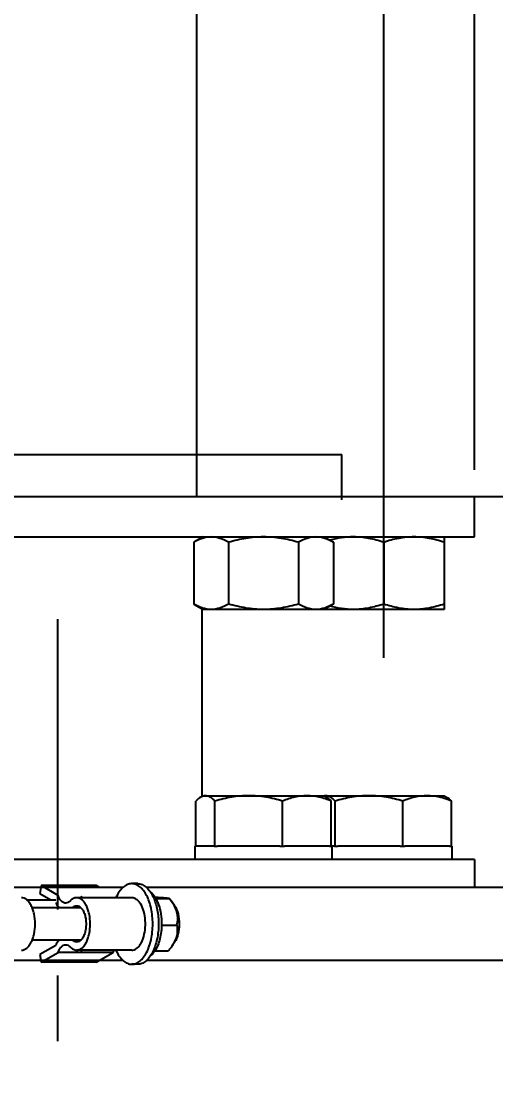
# Model space of a CAD drawing. Header units: millimetres. Extents: x 0 to 7169, y -1866 to 3918.
# Drawn here: x 4428.4 to 4546, y -316.7 to -50 of the extents above; entities that cross this region are included whole.
import ezdxf

# ---------------------------------------------------------------- set-up
doc = ezdxf.new("R2010")
doc.units = ezdxf.units.MM
doc.header["$LTSCALE"] = 217.8
doc.header["$PDMODE"] = 3
doc.header["$PDSIZE"] = 8
doc.linetypes.add('CENTER', pattern=[0.6, 0.375, -0.075, 0.075, -0.075])
doc.layers.get('0').update_dxf_attribs({"linetype": 'CONTINUOUS'})
doc.layers.get('Defpoints').update_dxf_attribs({"linetype": 'CONTINUOUS'})
doc.layers.add('00_BUW_DATUM', color=7, linetype='CONTINUOUS')
doc.layers.add('02___PRT_ALL_AXES', color=7, linetype='CONTINUOUS')
doc.styles.get("Standard").update_dxf_attribs({"font": 'calibri.ttf'})
doc.dimstyles.new('DIMSTYLE_2', dxfattribs={"dimtxt": 33.333333, "dimasz": 23.333333, "dimexe": 1.5, "dimexo": 1, "dimgap": 1.25, "dimtad": 1, "dimdsep": 46, "dimtxsty": 'Standard', "dimblk": '_FILLED', "dimblk1": '_FILLED', "dimblk2": '_FILLED', "dimcen": 0.09, "dimazin": 2, "dimtp": 0.01, "dimtm": 0.01, "dimtfac": 1, "dimtofl": 0, "dimtmove": 0, "dimatfit": 3, "dimldrblk": '_FILLED', "dimfxl": 1, "dimtolj": 1, "dimarcsym": 0})
doc.dimstyles.new('DIMSTYLE_3', dxfattribs={"dimtxt": 33.333333, "dimasz": 23.333333, "dimexe": 1.5, "dimexo": 1, "dimgap": 1.25, "dimtad": 1, "dimdec": 0, "dimdsep": 46, "dimtxsty": 'Standard', "dimblk": '_FILLED', "dimblk1": '_FILLED', "dimblk2": '_FILLED', "dimcen": 0.09, "dimazin": 2, "dimtp": 0.01, "dimtm": 0.01, "dimtfac": 1, "dimtdec": 0, "dimtofl": 0, "dimtmove": 0, "dimatfit": 3, "dimldrblk": '_FILLED', "dimfxl": 1, "dimtolj": 1, "dimarcsym": 0})

# ---------------------------------------------------------------- blocks, each defined once
blk = doc.blocks.new('_FILLED')
at = {"color": 0, "linetype": 'ByBlock'}
blk.add_solid([(0, 0), (-1, 0.214), (-1, -0.214)], dxfattribs=at)
blk = doc.blocks.new('*D309')
at = {"color": 0, "linetype": 'Continuous', "lineweight": -2}
for p, q in [((4297.96, -167.85), (4645.58, -167.85)), ((4644.08, -191.19), (4644.08, -245.65)), ((4644.07, -268.98), (4642.58, -268.98))]:
    blk.add_line(p, q, dxfattribs=at)
at = {"layer": 'Defpoints', "color": 0}
for p in [(4296.96, -167.85), (4644.08, -268.98), (4645.07, -268.98)]:
    blk.add_point(p, dxfattribs=at)
at = {"color": 0, "linetype": 'ByBlock', "lineweight": -2, "xscale": 23.3333333333, "yscale": 23.3333333333, "zscale": 23.3333333333}
for p, rotation in [((4644.08, -167.85), 90), ((4644.08, -268.98), 270)]:
    blk.add_blockref('_FILLED', p, dxfattribs=dict(at, rotation=rotation))
at = {"color": 0, "insert": (4598.39, -255.16), "char_height": 33.3333, "attachment_point": 1, "rotation": 90, "line_spacing_factor": 0.9}
blk.add_mtext('\\A1;\\A1;100', dxfattribs=at)
blk = doc.blocks.new('*D313')
at = {"color": 0, "linetype": 'Continuous', "lineweight": -2}
for p, q in [((4291.1, -167.85), (4792.54, -167.85)), ((4791.04, -191.19), (4791.04, -1344.52)), ((4578.78, -1367.85), (4792.54, -1367.85))]:
    blk.add_line(p, q, dxfattribs=at)
at = {"layer": 'Defpoints', "color": 0}
for p in [(4290.1, -167.85), (4577.78, -1367.85), (4791.04, -1367.85)]:
    blk.add_point(p, dxfattribs=at)
at = {"color": 0, "linetype": 'ByBlock', "lineweight": -2, "xscale": 23.3333333333, "yscale": 23.3333333333, "zscale": 23.3333333333}
for p, rotation in [((4791.04, -167.85), 90), ((4791.04, -1367.85), 270)]:
    blk.add_blockref('_FILLED', p, dxfattribs=dict(at, rotation=rotation))
at = {"color": 0, "insert": (4745.35, -847.12), "char_height": 33.3333, "attachment_point": 1, "rotation": 90, "line_spacing_factor": 0.9}
blk.add_mtext('\\A1;1200{\\A1; }', dxfattribs=at)
blk = doc.blocks.new('*D315')
at = {"color": 0, "linetype": 'Continuous', "lineweight": -2}
for p, q in [((4073.28, -172.53), (4073.28, 236.91)), ((4494.95, 235.41), (4096.62, 235.41)), ((4518.28, -171.19), (4518.28, 236.91))]:
    blk.add_line(p, q, dxfattribs=at)
at = {"layer": 'Defpoints', "color": 0}
for p in [(4073.28, 235.41), (4518.28, -172.19), (4073.28, -173.53)]:
    blk.add_point(p, dxfattribs=at)
at = {"color": 0, "linetype": 'ByBlock', "lineweight": -2, "xscale": 23.3333333333, "yscale": 23.3333333333, "zscale": 23.3333333333, "rotation": 180}
blk.add_blockref('_FILLED', (4073.28, 235.41), dxfattribs=at)
at = {"color": 0, "linetype": 'ByBlock', "lineweight": -2, "xscale": 23.3333333333, "yscale": 23.3333333333, "zscale": 23.3333333333}
blk.add_blockref('_FILLED', (4518.28, 235.41), dxfattribs=at)
at = {"color": 0, "insert": (4313.63, 281.11), "char_height": 33.333, "attachment_point": 2, "line_spacing_factor": 0.9}
blk.add_mtext('\\A1;%%c445', dxfattribs=at)
blk = doc.blocks.new('*D316')
at = {"color": 0, "linetype": 'Continuous', "lineweight": -2}
for p, q in [((4050.78, -161.19), (4050.78, 325.83)), ((4540.78, -161.19), (4540.78, 325.83)), ((4517.45, 324.33), (4074.12, 324.33))]:
    blk.add_line(p, q, dxfattribs=at)
at = {"layer": 'Defpoints', "color": 0}
for p in [(4050.78, 324.33), (4050.78, -162.19), (4540.78, -162.19)]:
    blk.add_point(p, dxfattribs=at)
at = {"color": 0, "linetype": 'ByBlock', "lineweight": -2, "xscale": 23.3333333333, "yscale": 23.3333333333, "zscale": 23.3333333333, "rotation": 180}
blk.add_blockref('_FILLED', (4050.78, 324.33), dxfattribs=at)
at = {"color": 0, "linetype": 'ByBlock', "lineweight": -2, "xscale": 23.3333333333, "yscale": 23.3333333333, "zscale": 23.3333333333}
blk.add_blockref('_FILLED', (4540.78, 324.33), dxfattribs=at)
at = {"color": 0, "insert": (4308.72, 370.02), "char_height": 33.333, "attachment_point": 2, "line_spacing_factor": 0.9}
blk.add_mtext('\\A1;%%c490', dxfattribs=at)

msp = doc.modelspace()

# ---------------------------------------------------------------- linework, layer by layer
at = {"color": 0, "linetype": 'Continuous'}
for p, q in [((4471.923, -167.855), (4471.923, 136.992)), ((4085.419, -157.432), (4507.919, -157.432)), ((4507.919, -168.625), (4507.919, -157.432)), ((4517.807, -167.855), (4706.912, -167.855)), ((4476.228, -254.555), (4477.089, -254.555)), ((4492.554, -254.555), (4493.68, -254.555)), ((4504.802, -254.555), (4505.273, -254.555)), ((4506.037, -254.555), (4506.899, -254.555)), ((4522.363, -254.555), (4523.489, -254.555)), ((4534.611, -254.555), (4535.082, -254.555)), ((4457.258, -263.855), (4455.804, -263.855)), ((4433.311, -264.345), (4433.015, -266.265)), ((4433.015, -266.265), (4435.735, -267.855)), ((4437.524, -266.808), (4433.311, -264.345)), ((4446.995, -264.345), (4433.311, -264.345)), ((4447.779, -264.804), (4446.995, -264.345)), ((4455.804, -267.355), (4442.12, -267.355)), ((4461.719, -267.517), (4465.15, -267.517)), ((4465.15, -267.517), (4465.598, -268.139)), ((4466.402, -269.323), (4465.597, -268.14)), ((4443.169, -269.855), (4431.084, -269.855)), ((4463.192, -274.174), (4466.951, -274.174)), ((4443.169, -277.855), (4431.084, -277.855)), ((4436.917, -279.164), (4433.015, -281.445)), ((4466.402, -278.387), (4465.733, -279.37)), ((4433.015, -281.445), (4433.311, -283.365)), ((4433.311, -283.365), (4437.524, -280.902)), ((4451.208, -280.902), (4437.524, -280.902)), ((4455.804, -280.355), (4442.12, -280.355)), ((4446.995, -283.365), (4451.208, -280.902)), ((4461.53, -280.512), (4464.864, -280.512)), ((4446.995, -283.365), (4433.311, -283.365)), ((4457.258, -283.855), (4455.804, -283.855))]:
    msp.add_line(p, q, dxfattribs=at)
msp.add_line((4518.285, -207.813), (4518.285, -107.813))
msp.add_arc((4457.683, -272.202), 9.476, 347.98955, 349.5512, dxfattribs=at)
for points, knots in [([(4455.804, -263.855), (4455.427, -263.855), (4454.625, -264.033), (4453.547, -264.768), (4452.598, -265.902), (4452.1, -266.83), (4451.872, -267.341)], [0, 0, 0, 0, 0.2046345, 0.4320963, 0.6960458, 1, 1, 1, 1]), ([(4455.804, -283.855), (4456.147, -283.855), (4456.871, -283.71), (4457.865, -283.101), (4458.758, -282.149), (4459.532, -280.892), (4460.164, -279.376), (4460.633, -277.655), (4460.922, -275.791), (4461.019, -273.855), (4460.922, -271.919), (4460.633, -270.055), (4460.164, -268.334), (4459.532, -266.818), (4458.758, -265.561), (4457.865, -264.609), (4456.871, -264), (4456.147, -263.855), (4455.804, -263.855)], [0, 0, 0, 0, 0.0421539, 0.0882937, 0.1410156, 0.2012625, 0.2687146, 0.3421986, 0.4199837, 0.5000002, 0.5800166, 0.6578014, 0.7312851, 0.7987371, 0.858984, 0.9117059, 0.957846, 1, 1, 1, 1]), ([(4457.258, -263.855), (4457.629, -263.855), (4458.418, -264.027), (4459.481, -264.739), (4460.421, -265.84), (4460.917, -266.743), (4461.145, -267.241)], [0, 0, 0, 0, 0.205462, 0.4332169, 0.6968127, 1, 1, 1, 1]), ([(4460.447, -265.973), (4460.894, -266.321), (4461.477, -267.029), (4462.074, -268.128), (4462.624, -269.489), (4463.082, -271.412), (4463.203, -273.024), (4463.203, -273.855)], [0, 0, 0, 0, 0.1979219, 0.3127605, 0.4372981, 0.7095369, 1, 1, 1, 1]), ([(4428.436, -280.355), (4428.659, -280.355), (4429.13, -280.261), (4429.776, -279.865), (4430.356, -279.246), (4430.859, -278.429), (4431.27, -277.443), (4431.686, -275.917), (4431.886, -273.855), (4431.686, -271.793), (4431.27, -270.266), (4430.859, -269.281), (4430.356, -268.464), (4429.776, -267.845), (4429.13, -267.449), (4428.659, -267.355), (4428.436, -267.355)], [0, 0, 0, 0, 0.0421712, 0.0883329, 0.1410783, 0.2013518, 0.2688335, 0.342349, 0.5, 0.657651, 0.7311665, 0.7986482, 0.8589217, 0.9116671, 0.9578288, 1, 1, 1, 1]), ([(4436.917, -268.546), (4436.976, -268.674), (4437.21, -269.14), (4437.504, -269.578), (4437.761, -269.859)], [0, 0, 0, 0, 0.2696925, 1, 1, 1, 1]), ([(4438.064, -267.863), (4438.011, -267.788), (4437.793, -267.457), (4437.628, -267.094), (4437.524, -266.808)], [0, 0, 0, 0, 0.2319791, 1, 1, 1, 1]), ([(4439.404, -268.695), (4439.284, -268.695), (4439.035, -268.656), (4438.68, -268.488), (4438.348, -268.219), (4438.156, -267.99), (4438.064, -267.863)], [0, 0, 0, 0, 0.2203962, 0.4543932, 0.71233, 1, 1, 1, 1]), ([(4440.505, -268.152), (4440.351, -268.314), (4440.02, -268.584), (4439.598, -268.694), (4439.404, -268.695)], [0, 0, 0, 0, 0.5337515, 1, 1, 1, 1]), ([(4442.121, -267.355), (4441.834, -267.355), (4441.216, -267.517), (4440.73, -267.914), (4440.505, -268.152)], [0, 0, 0, 0, 0.4662577, 1, 1, 1, 1]), ([(4442.121, -280.355), (4442.343, -280.355), (4442.814, -280.261), (4443.46, -279.865), (4444.041, -279.246), (4444.543, -278.429), (4444.954, -277.443), (4445.37, -275.917), (4445.57, -273.855), (4445.37, -271.793), (4444.954, -270.266), (4444.543, -269.281), (4444.041, -268.464), (4443.46, -267.845), (4442.814, -267.449), (4442.343, -267.355), (4442.121, -267.355)], [0, 0, 0, 0, 0.0421712, 0.0883329, 0.1410783, 0.2013518, 0.2688335, 0.342349, 0.5, 0.657651, 0.7311665, 0.7986482, 0.8589217, 0.9116671, 0.9578288, 1, 1, 1, 1]), ([(4456.68, -280.131), (4457.117, -279.904), (4457.696, -279.315), (4458.261, -278.353), (4458.777, -277.094), (4459.16, -275.288), (4459.215, -273.024), (4458.871, -270.86), (4458.257, -269.266), (4457.578, -268.287), (4457.032, -267.764), (4456.436, -267.433), (4456.008, -267.355), (4455.805, -267.355)], [0, 0, 0, 0, 0.0988287, 0.1584259, 0.2243872, 0.3708297, 0.5263846, 0.6766314, 0.8084664, 0.8649488, 0.9148014, 0.9590533, 1, 1, 1, 1]), ([(4461.145, -267.241), (4461.592, -268.218), (4462.237, -270.408), (4462.44, -272.671), (4462.44, -273.855)], [0, 0, 0, 0, 0.475943, 1, 1, 1, 1]), ([(4461.544, -267.211), (4462.031, -267.233), (4462.9, -267.277), (4464.006, -267.344), (4464.717, -267.422), (4465.057, -267.473), (4465.15, -267.517)], [0, 0, 0, 0, 0.4037684, 0.7207178, 0.9145244, 1, 1, 1, 1]), ([(4441.061, -269.846), (4441.211, -269.699), (4441.534, -269.453), (4441.934, -269.355), (4442.12, -269.355)], [0, 0, 0, 0, 0.5307381, 1, 1, 1, 1]), ([(4442.12, -269.355), (4442.305, -269.355), (4442.702, -269.452), (4443.024, -269.694), (4443.173, -269.84)], [0, 0, 0, 0, 0.4696531, 1, 1, 1, 1]), ([(4443.173, -269.84), (4443.383, -270.044), (4443.758, -270.574), (4444.149, -271.528), (4444.397, -272.648), (4444.481, -273.855), (4444.397, -275.061), (4444.149, -276.182), (4443.758, -277.136), (4443.383, -277.665), (4443.173, -277.87)], [0, 0, 0, 0, 0.1021199, 0.2226067, 0.3574305, 0.5, 0.6425695, 0.7773933, 0.8978801, 1, 1, 1, 1]), ([(4466.326, -269.357), (4466.698, -270.084), (4467.222, -271.597), (4467.136, -273.188), (4467.001, -273.921)], [0, 0, 0, 0, 0.523213, 1, 1, 1, 1]), ([(4466.402, -269.323), (4466.815, -269.93), (4467.397, -271.452), (4467.569, -273.047), (4467.565, -273.906)], [0, 0, 0, 0, 0.4609939, 1, 1, 1, 1]), ([(4462.44, -273.855), (4462.44, -275.137), (4462.258, -277.028), (4461.618, -279.376), (4460.986, -280.892), (4460.212, -282.149), (4459.318, -283.101), (4458.325, -283.71), (4457.601, -283.855), (4457.258, -283.855)], [0, 0, 0, 0, 0.3153058, 0.4623371, 0.5973003, 0.7178459, 0.8233358, 0.9156559, 1, 1, 1, 1]), ([(4463.203, -273.855), (4463.203, -274.489), (4463.131, -275.735), (4462.812, -277.522), (4462.298, -279.131), (4461.81, -280.094), (4461.533, -280.518)], [0, 0, 0, 0, 0.2735217, 0.5370372, 0.7815209, 1, 1, 1, 1]), ([(4466.951, -274.174), (4467.069, -274.84), (4467.153, -276.293), (4466.685, -277.683), (4466.342, -278.352)], [0, 0, 0, 0, 0.4735997, 1, 1, 1, 1]), ([(4467.565, -273.906), (4467.562, -274.746), (4467.382, -276.306), (4466.806, -277.793), (4466.402, -278.387)], [0, 0, 0, 0, 0.5390115, 1, 1, 1, 1]), ([(4437.761, -277.851), (4437.68, -277.94), (4437.347, -278.342), (4437.086, -278.8), (4436.917, -279.164)], [0, 0, 0, 0, 0.230694, 1, 1, 1, 1]), ([(4437.524, -280.902), (4437.623, -280.629), (4437.846, -280.134), (4438.293, -279.52), (4438.815, -279.116), (4439.217, -279.015), (4439.404, -279.015)], [0, 0, 0, 0, 0.3089921, 0.5755416, 0.8011537, 1, 1, 1, 1]), ([(4439.404, -279.015), (4439.598, -279.015), (4440.02, -279.126), (4440.351, -279.396), (4440.505, -279.558)], [0, 0, 0, 0, 0.4662485, 1, 1, 1, 1]), ([(4440.505, -279.558), (4440.73, -279.796), (4441.216, -280.193), (4441.834, -280.355), (4442.121, -280.355)], [0, 0, 0, 0, 0.5337423, 1, 1, 1, 1]), ([(4442.12, -278.355), (4441.934, -278.355), (4441.534, -278.257), (4441.211, -278.011), (4441.061, -277.864)], [0, 0, 0, 0, 0.4692619, 1, 1, 1, 1]), ([(4443.173, -277.87), (4443.024, -278.016), (4442.702, -278.258), (4442.305, -278.355), (4442.12, -278.355)], [0, 0, 0, 0, 0.5303469, 1, 1, 1, 1]), ([(4466.342, -278.352), (4466.297, -278.439), (4466.111, -278.788), (4465.901, -279.124), (4465.733, -279.371)], [0, 0, 0, 0, 0.2469076, 1, 1, 1, 1]), ([(4451.208, -280.902), (4451.225, -280.853), (4451.296, -280.666), (4451.378, -280.483), (4451.445, -280.35)], [0, 0, 0, 0, 0.2575174, 1, 1, 1, 1]), ([(4451.872, -280.369), (4452.1, -280.88), (4452.598, -281.808), (4453.547, -282.942), (4454.625, -283.677), (4455.427, -283.855), (4455.804, -283.855)], [0, 0, 0, 0, 0.3039542, 0.5679037, 0.7953655, 1, 1, 1, 1]), ([(4455.805, -280.355), (4455.879, -280.355), (4456.182, -280.336), (4456.477, -280.237), (4456.68, -280.131)], [0, 0, 0, 0, 0.2439904, 1, 1, 1, 1]), ([(4461.533, -280.518), (4461.452, -280.641), (4461.139, -281.087), (4460.761, -281.492), (4460.447, -281.736)], [0, 0, 0, 0, 0.2692874, 1, 1, 1, 1])]:
    msp.add_open_spline(points, degree=3, knots=knots, dxfattribs=at)
for points in [[(4465.597, -268.14), (4465.863, -268.531), (4466.111, -268.936), (4466.326, -269.357)], [(4465.733, -279.371), (4465.464, -279.766), (4465.171, -280.145), (4464.864, -280.512)]]:
    msp.add_open_spline(points, degree=3, dxfattribs=at)
at = {"layer": '00_BUW_DATUM', "color": 0, "linetype": 'Continuous'}
for p, q in [((4473.475, -177.855), (4471.155, -179.195)), ((4503.475, -177.855), (4505.796, -179.195)), ((4533.285, -177.855), (4533.285, -195.855)), ((4471.155, -179.195), (4471.155, -194.515)), ((4479.815, -179.195), (4479.815, -194.515)), ((4497.136, -179.195), (4497.136, -194.515)), ((4505.796, -179.195), (4505.796, -194.515)), ((4518.285, -179.195), (4518.285, -194.515)), ((4471.155, -194.515), (4473.475, -195.855)), ((4505.796, -194.515), (4503.475, -195.855)), ((4533.285, -195.855), (4473.475, -195.855)), ((4473.475, -242.055), (4472.88, -242.399)), ((4473.475, -242.055), (4533.285, -242.055)), ((4503.475, -242.055), (4504.071, -242.399)), ((4533.285, -242.055), (4533.88, -242.399)), ((4471.678, -254.555), (4471.678, -243.395)), ((4476.419, -254.555), (4476.419, -243.395)), ((4493.216, -254.555), (4493.216, -243.395)), ((4505.273, -254.555), (4505.273, -243.395)), ((4506.228, -254.555), (4506.228, -243.395)), ((4523.026, -254.555), (4523.026, -243.395)), ((4535.082, -254.555), (4535.082, -243.395)), ((4476.228, -254.555), (4471.475, -254.555)), ((4471.475, -257.855), (4471.475, -254.555)), ((4492.554, -254.555), (4477.089, -254.555)), ((4504.802, -254.555), (4493.68, -254.555)), ((4505.475, -254.555), (4505.273, -254.555)), ((4505.475, -257.855), (4505.475, -254.555)), ((4506.037, -254.555), (4505.482, -254.555)), ((4522.363, -254.555), (4506.899, -254.555)), ((4534.611, -254.555), (4523.489, -254.555)), ((4535.285, -254.555), (4535.082, -254.555)), ((4535.285, -257.855), (4535.285, -254.555))]:
    msp.add_line(p, q, dxfattribs=at)
msp.add_arc((4503.859, -244.037), 1.982, 90.04951, 99.25155, dxfattribs=at)
for points, knots in [([(4475.485, -177.855), (4474.746, -177.855), (4473.216, -178.132), (4471.835, -178.802), (4471.155, -179.195)], [0, 0, 0, 0, 0.4850689, 1, 1, 1, 1]), ([(4479.815, -179.195), (4479.135, -178.802), (4477.754, -178.132), (4476.224, -177.855), (4475.485, -177.855)], [0, 0, 0, 0, 0.5149311, 1, 1, 1, 1]), ([(4488.475, -177.855), (4487.011, -177.855), (4484.079, -178.111), (4481.222, -178.789), (4479.815, -179.195)], [0, 0, 0, 0, 0.4998957, 1, 1, 1, 1]), ([(4497.136, -179.195), (4495.728, -178.789), (4492.872, -178.111), (4489.939, -177.855), (4488.475, -177.855)], [0, 0, 0, 0, 0.5001043, 1, 1, 1, 1]), ([(4501.466, -177.855), (4500.726, -177.855), (4499.197, -178.132), (4497.815, -178.802), (4497.136, -179.195)], [0, 0, 0, 0, 0.4850689, 1, 1, 1, 1]), ([(4505.796, -179.195), (4505.116, -178.802), (4503.735, -178.132), (4502.205, -177.855), (4501.466, -177.855)], [0, 0, 0, 0, 0.5149311, 1, 1, 1, 1]), ([(4510.785, -177.855), (4509.799, -177.855), (4507.821, -178.008), (4505.886, -178.432), (4504.931, -178.694)], [0, 0, 0, 0, 0.4987709, 1, 1, 1, 1]), ([(4518.285, -179.195), (4517.072, -178.79), (4514.607, -178.113), (4512.054, -177.855), (4510.785, -177.855)], [0, 0, 0, 0, 0.5018729, 1, 1, 1, 1]), ([(4525.785, -177.855), (4524.515, -177.855), (4521.963, -178.113), (4519.498, -178.79), (4518.285, -179.195)], [0, 0, 0, 0, 0.4981271, 1, 1, 1, 1]), ([(4533.285, -179.195), (4532.072, -178.79), (4529.607, -178.113), (4527.054, -177.855), (4525.785, -177.855)], [0, 0, 0, 0, 0.5018729, 1, 1, 1, 1]), ([(4475.485, -195.855), (4474.746, -195.855), (4473.216, -195.578), (4471.835, -194.908), (4471.155, -194.515)], [0, 0, 0, 0, 0.4850689, 1, 1, 1, 1]), ([(4479.815, -194.515), (4479.135, -194.908), (4477.754, -195.578), (4476.224, -195.855), (4475.485, -195.855)], [0, 0, 0, 0, 0.5149311, 1, 1, 1, 1]), ([(4488.475, -195.855), (4487.011, -195.855), (4484.079, -195.599), (4481.222, -194.921), (4479.815, -194.515)], [0, 0, 0, 0, 0.4998957, 1, 1, 1, 1]), ([(4497.136, -194.515), (4495.728, -194.921), (4492.872, -195.599), (4489.939, -195.855), (4488.475, -195.855)], [0, 0, 0, 0, 0.5001043, 1, 1, 1, 1]), ([(4501.466, -195.855), (4500.726, -195.855), (4499.197, -195.578), (4497.815, -194.908), (4497.136, -194.515)], [0, 0, 0, 0, 0.4850689, 1, 1, 1, 1]), ([(4505.796, -194.515), (4505.116, -194.908), (4503.735, -195.578), (4502.205, -195.855), (4501.466, -195.855)], [0, 0, 0, 0, 0.5149311, 1, 1, 1, 1]), ([(4518.285, -194.515), (4517.072, -194.92), (4514.607, -195.597), (4512.054, -195.855), (4510.785, -195.855)], [0, 0, 0, 0, 0.5018729, 1, 1, 1, 1]), ([(4525.785, -195.855), (4524.515, -195.855), (4521.963, -195.597), (4519.498, -194.92), (4518.285, -194.515)], [0, 0, 0, 0, 0.4981271, 1, 1, 1, 1]), ([(4533.285, -194.515), (4532.072, -194.92), (4529.607, -195.597), (4527.054, -195.855), (4525.785, -195.855)], [0, 0, 0, 0, 0.5018729, 1, 1, 1, 1]), ([(4510.785, -195.855), (4509.799, -195.855), (4507.821, -195.702), (4505.886, -195.278), (4504.931, -195.016)], [0, 0, 0, 0, 0.4987709, 1, 1, 1, 1]), ([(4472.88, -242.399), (4472.775, -242.459), (4472.338, -242.744), (4471.954, -243.104), (4471.678, -243.395)], [0, 0, 0, 0, 0.2310069, 1, 1, 1, 1]), ([(4474.048, -242.055), (4473.95, -242.055), (4473.541, -242.086), (4473.149, -242.243), (4472.88, -242.399)], [0, 0, 0, 0, 0.2397778, 1, 1, 1, 1]), ([(4476.419, -243.395), (4476.234, -243.2), (4475.867, -242.845), (4475.279, -242.409), (4474.674, -242.124), (4474.251, -242.055), (4474.048, -242.055)], [0, 0, 0, 0, 0.2876594, 0.5479439, 0.7823335, 1, 1, 1, 1]), ([(4484.818, -242.055), (4483.397, -242.055), (4480.551, -242.311), (4477.782, -242.989), (4476.419, -243.395)], [0, 0, 0, 0, 0.4995577, 1, 1, 1, 1]), ([(4493.216, -243.395), (4491.853, -242.989), (4489.084, -242.311), (4486.238, -242.055), (4484.818, -242.055)], [0, 0, 0, 0, 0.5004423, 1, 1, 1, 1]), ([(4499.245, -242.055), (4498.222, -242.055), (4496.148, -242.318), (4494.183, -242.994), (4493.216, -243.395)], [0, 0, 0, 0, 0.4943637, 1, 1, 1, 1]), ([(4505.273, -243.395), (4504.307, -242.994), (4502.341, -242.318), (4500.267, -242.055), (4499.245, -242.055)], [0, 0, 0, 0, 0.5056364, 1, 1, 1, 1]), ([(4506.228, -243.395), (4506.044, -243.2), (4505.677, -242.845), (4505.089, -242.409), (4504.483, -242.124), (4504.06, -242.055), (4503.858, -242.055)], [0, 0, 0, 0, 0.2876594, 0.5479439, 0.7823335, 1, 1, 1, 1]), ([(4504.071, -242.399), (4504.175, -242.459), (4504.613, -242.744), (4504.997, -243.104), (4505.273, -243.395)], [0, 0, 0, 0, 0.2310069, 1, 1, 1, 1]), ([(4514.627, -242.055), (4513.207, -242.055), (4510.36, -242.311), (4507.592, -242.989), (4506.228, -243.395)], [0, 0, 0, 0, 0.4995577, 1, 1, 1, 1]), ([(4523.026, -243.395), (4521.662, -242.989), (4518.894, -242.311), (4516.047, -242.055), (4514.627, -242.055)], [0, 0, 0, 0, 0.5004423, 1, 1, 1, 1]), ([(4529.054, -242.055), (4528.031, -242.055), (4525.957, -242.318), (4523.992, -242.994), (4523.026, -243.395)], [0, 0, 0, 0, 0.4943637, 1, 1, 1, 1]), ([(4535.082, -243.395), (4534.116, -242.994), (4532.151, -242.318), (4530.077, -242.055), (4529.054, -242.055)], [0, 0, 0, 0, 0.5056364, 1, 1, 1, 1]), ([(4533.88, -242.399), (4533.985, -242.459), (4534.422, -242.744), (4534.806, -243.104), (4535.082, -243.395)], [0, 0, 0, 0, 0.2310069, 1, 1, 1, 1])]:
    msp.add_open_spline(points, degree=3, knots=knots, dxfattribs=at)
at = {"layer": '02___PRT_ALL_AXES', "color": 0, "linetype": 'Continuous'}
for p, q in [((4050.785, -167.855), (4540.785, -167.855)), ((4540.785, -177.855), (4540.785, -167.855)), ((4050.785, -177.855), (4540.785, -177.855)), ((4473.285, -242.165), (4473.285, -195.745)), ((4540.785, -257.855), (4050.785, -257.855)), ((4540.785, -257.855), (4540.785, -264.804)), ((4451.756, -264.804), (3956.177, -264.804)), ((4453.624, -264.804), (4447.779, -264.804)), ((4637.161, -264.804), (4459.461, -264.804)), ((4429.704, -267.855), (4436.917, -267.855)), ((4451.756, -282.906), (3956.177, -282.906)), ((4453.624, -282.906), (4447.779, -282.906)), ((4637.161, -282.906), (4459.462, -282.906))]:
    msp.add_line(p, q, dxfattribs=at)
at = {"layer": '02___PRT_ALL_AXES', "color": 0, "linetype": 'CENTER'}
msp.add_line((4437.446, -1838.438), (4437.446, -198.248), dxfattribs=at)
at = {"layer": '02___PRT_ALL_AXES', "color": 0, "linetype": 'Continuous'}
for points, knots in [([(4443.066, -266.999), (4443.107, -267.017), (4443.278, -267.108), (4443.427, -267.235), (4443.528, -267.343)], [0, 0, 0, 0, 0.2349933, 1, 1, 1, 1]), ([(4443.528, -280.367), (4443.493, -280.405), (4443.356, -280.54), (4443.195, -280.653), (4443.066, -280.711)], [0, 0, 0, 0, 0.2671254, 1, 1, 1, 1])]:
    msp.add_open_spline(points, degree=3, knots=knots, dxfattribs=at)

# ---------------------------------------------------------------- dimensions: what is measured, and where the dimension line sits
at = {"color": 0, "linetype": 'Continuous'}
for base, p1, p2, picture, middle in [((4050.785, 324.326), (4540.785, -162.188), (4050.785, -162.188), '*D316', (4308.718, 324.326)), ((4073.285, 235.413), (4518.285, -172.188), (4073.285, -173.528), '*D315', (4313.632, 235.413))]:
    dim = msp.add_linear_dim(base=base, p1=p1, p2=p2, angle=180, text='%%c<>', dimstyle='DIMSTYLE_2', dxfattribs=at)
    dim.commit()
    dim.dimension.update_dxf_attribs({"geometry": picture, "text_midpoint": middle, "dimtype": 160})
for base, p1, p2, text, dimstyle, picture, middle in [((4791.045, -1367.855), (4290.098, -167.855), (4577.78, -1367.855), '1200{\\A1; }', 'DIMSTYLE_2', '*D313', (4791.045, -790.18)), ((4644.08, -268.985), (4296.958, -167.855), (4645.069, -268.985), '\\A1;100', 'DIMSTYLE_3', '*D309', (4644.08, -218.374))]:
    dim = msp.add_linear_dim(base=base, p1=p1, p2=p2, angle=270, text=text, dimstyle=dimstyle, override={"dimtxsty": 'Standard'}, dxfattribs=at)
    dim.commit()
    dim.dimension.update_dxf_attribs({"geometry": picture, "text_midpoint": middle, "dimtype": 160})

doc.saveas('drawing.dxf')
